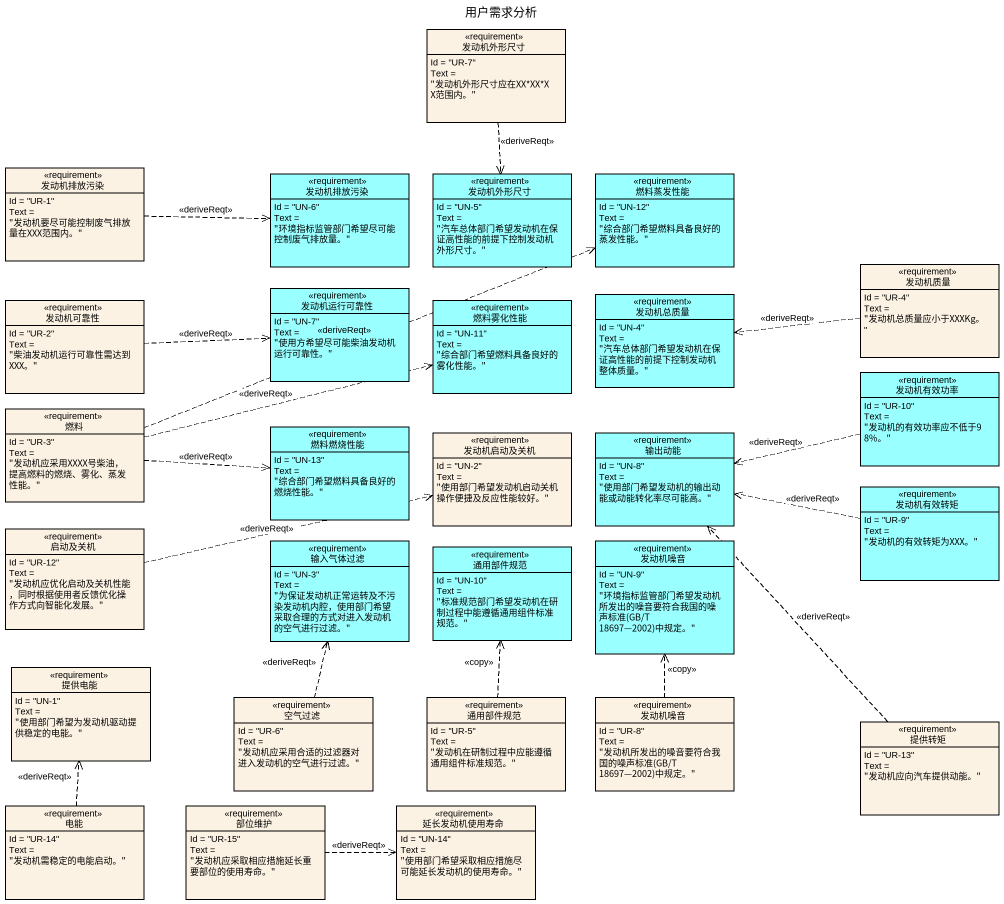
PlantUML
@startuml
title 用户需求分析
hide circle
hide empty members
class 发动机外形尺寸 <<requirement>> {
  Id = "UR-7"
  Text = "发动机外形尺寸应在XX*XX*XX范围内。"
}
class 发动机排放污染 <<requirement>> {
  Id = "UR-1"
  Text = "发动机要尽可能控制废气排放量在XXX范围内。"
}
class "发动机排放污染" as 发动机排放污染_2 <<requirement>> #99FFFF {
  Id = "UN-6"
  Text = "环境指标监管部门希望尽可能控制废气排放量。"
}
class "发动机外形尺寸" as 发动机外形尺寸_2 <<requirement>> #99FFFF {
  Id = "UN-5"
  Text = "汽车总体部门希望发动机在保证高性能的前提下控制发动机外形尺寸。"
}
class 燃料蒸发性能 <<requirement>> #99FFFF {
  Id = "UN-12"
  Text = "综合部门希望燃料具备良好的蒸发性能。"
}
class 发动机运行可靠性 <<requirement>> #99FFFF {
  Id = "UN-7"
  Text = "使用方希望尽可能柴油发动机运行可靠性。"
}
class 发动机质量 <<requirement>> {
  Id = "UR-4"
  Text = "发动机总质量应小于XXXKg。"
}
class 发动机可靠性 <<requirement>> {
  Id = "UR-2"
  Text = "柴油发动机运行可靠性需达到XXX。"
}
class 燃料雾化性能 <<requirement>> #99FFFF {
  Id = "UN-11"
  Text = "综合部门希望燃料具备良好的雾化性能。"
}
class 发动机总质量 <<requirement>> #99FFFF {
  Id = "UN-4"
  Text = "汽车总体部门希望发动机在保证高性能的前提下控制发动机整体质量。"
}
class 发动机有效功率 <<requirement>> #99FFFF {
  Id = "UR-10"
  Text = "发动机的有效功率应不低于98%。"
}
class 燃料 <<requirement>> {
  Id = "UR-3"
  Text = "发动机应采用XXXX号柴油，提高燃料的燃烧、雾化、蒸发性能。"
}
class 燃料燃烧性能 <<requirement>> #99FFFF {
  Id = "UN-13"
  Text = "综合部门希望燃料具备良好的燃烧性能。"
}
class 发动机启动及关机 <<requirement>> {
  Id = "UN-2"
  Text = "使用部门希望发动机启动关机操作便捷及反应性能较好。"
}
class 输出动能 <<requirement>> #99FFFF {
  Id = "UN-8"
  Text = "使用部门希望发动机的输出动能或动能转化率尽可能高。"
}
class 发动机有效转矩 <<requirement>> #99FFFF {
  Id = "UR-9"
  Text = "发动机的有效转矩为XXX。"
}
class 启动及关机 <<requirement>> {
  Id = "UR-12"
  Text = "发动机应优化启动及关机性能，同时根据使用者反馈优化操作方式向智能化发展。"
}
class 输入气体过滤 <<requirement>> #99FFFF {
  Id = "UN-3"
  Text = "为保证发动机正常运转及不污染发动机内腔，使用部门希望采取合理的方式对进入发动机的空气进行过滤。"
}
class 通用部件规范 <<requirement>> #99FFFF {
  Id = "UN-10"
  Text = "标准规范部门希望发动机在研制过程中能遵循通用组件标准规范。"
}
class 发动机噪音 <<requirement>> #99FFFF {
  Id = "UN-9"
  {field} Text = "环境指标监管部门希望发动机所发出的噪音要符合我国的噪声标准(GB/T 18697—2002)中规定。"
}
class 提供电能 <<requirement>> {
  Id = "UN-1"
  Text = "使用部门希望为发动机驱动提供稳定的电能。"
}
class 空气过滤 <<requirement>> {
  Id = "UR-6"
  Text = "发动机应采用合适的过滤器对进入发动机的空气进行过滤。"
}
class "通用部件规范" as 通用部件规范_2 <<requirement>> {
  Id = "UR-5"
  Text = "发动机在研制过程中应能遵循通用组件标准规范。"
}
class "发动机噪音" as 发动机噪音_2 <<requirement>> {
  Id = "UR-8"
  {field} Text = "发动机所发出的噪音要符合我国的噪声标准(GB/T 18697—2002)中规定。"
}
class 提供转矩 <<requirement>> {
  Id = "UR-13"
  Text = "发动机应向汽车提供动能。"
}
class 电能 <<requirement>> {
  Id = "UR-14"
  Text = "发动机需稳定的电能启动。"
}
class 部位维护 <<requirement>> {
  Id = "UR-15"
  Text = "发动机应采取相应措施延长重要部位的使用寿命。"
}
class 延长发动机使用寿命 <<requirement>> {
  Id = "UN-14"
  Text = "使用部门希望采取相应措施尽可能延长发动机的使用寿命。"
}
发动机外形尺寸 ..> 发动机外形尺寸_2 : <<deriveReqt>>
发动机排放污染 .right.> 发动机排放污染_2 : <<deriveReqt>>
发动机质量 .left.> 发动机总质量 : <<deriveReqt>>
发动机可靠性 .right.> 发动机运行可靠性 : <<deriveReqt>>
发动机有效功率 .left.> 输出动能 : <<deriveReqt>>
燃料 .right.> 燃料蒸发性能 : <<deriveReqt>>
燃料 .right.> 燃料雾化性能 : <<deriveReqt>>
燃料 .right.> 燃料燃烧性能 : <<deriveReqt>>
发动机有效转矩 .left.> 输出动能 : <<deriveReqt>>
启动及关机 .right.> 发动机启动及关机 : <<deriveReqt>>
空气过滤 .up.> 输入气体过滤 : <<deriveReqt>>
通用部件规范_2 .up.> 通用部件规范 : <<copy>>
发动机噪音_2 .up.> 发动机噪音 : <<copy>>
提供转矩 .up.> 输出动能 : <<deriveReqt>>
电能 .up.> 提供电能 : <<deriveReqt>>
部位维护 .right.> 延长发动机使用寿命 : <<deriveReqt>>
@enduml
